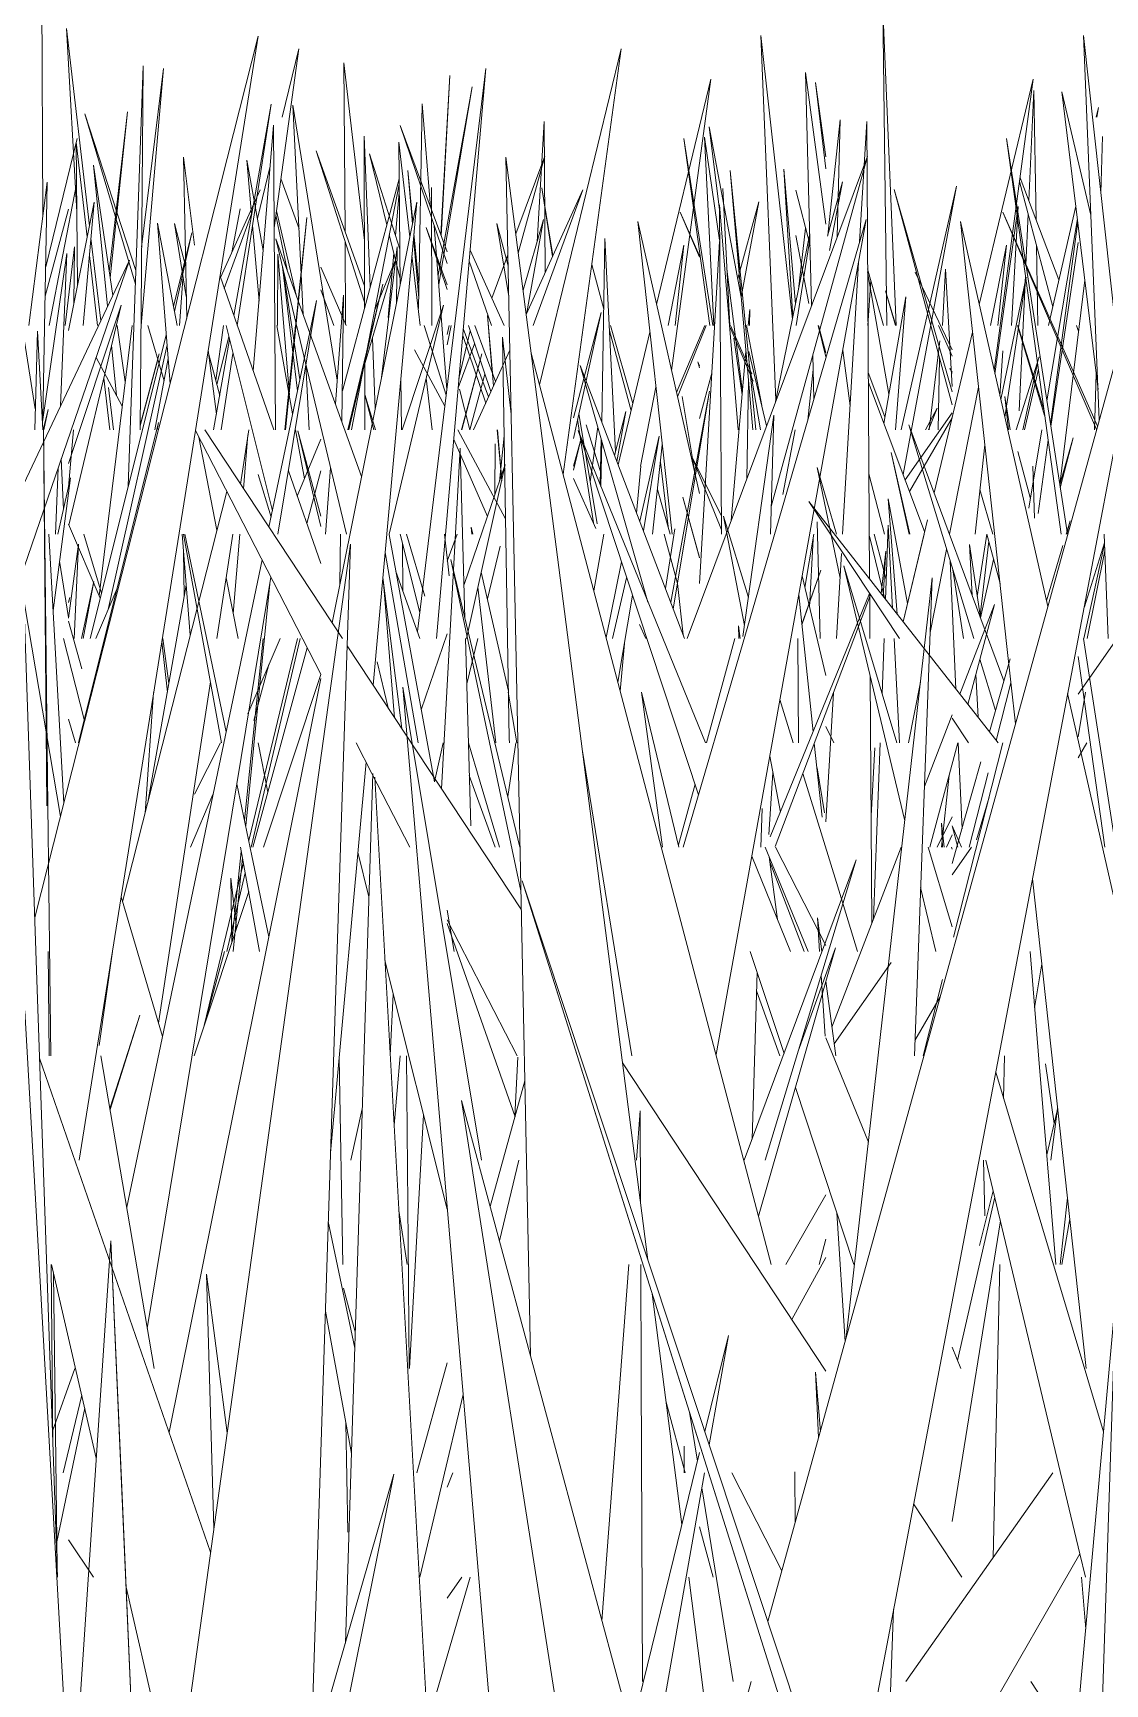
# Model space of a CAD drawing. Header units: millimetres. Extents: x -9575 to 27274, y -4387 to 11354.
# Drawn here: x -5613.67 to -5585.32, y 3072 to 3115.67 of the extents above; entities that cross this region are included whole.
import ezdxf

# ---------------------------------------------------------------- set-up
doc = ezdxf.new("R2010")
doc.units = ezdxf.units.MM
doc.layers.add('G-IMPT', color=8, linetype='Continuous', lineweight=9)

# ---------------------------------------------------------------- blocks, each defined once
blk = doc.blocks.new('Grass Array - 25_dwg-V15-North')
at = {"layer": 'G-IMPT'}
for p, q in [((-5611.147, 3103.684), (-5610.759, 3114.804)), ((-5610.831, 3105.172), (-5610.759, 3114.804)), ((-5593.079, 3108.465), (-5593.236, 3114.624)), ((-5592.701, 3110.617), (-5593.236, 3114.624)), ((-5603.375, 3113.802), (-5603.471, 3108.388)), ((-5603.375, 3113.802), (-5603.154, 3111.061)), ((-5603.154, 3111.061), (-5603.375, 3113.802)), ((-5586.456, 3114.119), (-5585.502, 3106.24)), ((-5586.456, 3114.119), (-5585.693, 3110.856)), ((-5585.693, 3110.856), (-5586.456, 3114.119)), ((-5606.519, 3108.214), (-5606.795, 3113.761)), ((-5605.623, 3106.488), (-5606.795, 3113.761)), ((-5607.844, 3106.734), (-5607.305, 3113.231)), ((-5607.258, 3105.172), (-5607.305, 3113.231)), ((-5604.899, 3108.405), (-5604.908, 3112.94)), ((-5604.748, 3108.97), (-5604.908, 3112.94)), ((-5602.715, 3109.574), (-5603.96, 3113.221)), ((-5602.715, 3109.886), (-5603.96, 3113.221)), ((-5585.425, 3111.433), (-5585.385, 3112.934)), ((-5603.969, 3109.956), (-5604.771, 3112.478)), ((-5604.311, 3110.6), (-5604.771, 3112.478)), ((-5607.579, 3109.922), (-5608.009, 3112.309)), ((-5607.887, 3110.872), (-5608.009, 3112.309)), ((-5613.781, 3107.931), (-5613.294, 3111.723)), ((-5613.404, 3105.475), (-5613.294, 3111.723)), ((-5603.12, 3107.931), (-5603.133, 3111.589)), ((-5590.706, 3105.172), (-5589.245, 3111.621)), ((-5590.656, 3103.993), (-5589.245, 3111.621)), ((-5599.931, 3109.757), (-5600.211, 3111.573)), ((-5599.918, 3109.787), (-5600.211, 3111.573)), ((-5595.427, 3111.557), (-5595.237, 3107.931)), ((-5593.119, 3110.049), (-5593.497, 3111.512)), ((-5607.691, 3108.574), (-5607.862, 3110.582)), ((-5603.962, 3109.176), (-5604.245, 3110.329)), ((-5603.273, 3110.531), (-5602.715, 3108.886)), ((-5603.273, 3110.531), (-5602.715, 3109.014)), ((-5602.724, 3106.239), (-5603.055, 3110.568)), ((-5594.029, 3105.922), (-5593.127, 3110.361)), ((-5601.206, 3107.931), (-5602.108, 3109.926)), ((-5598.621, 3105.372), (-5598.544, 3110.236)), ((-5598.261, 3104.599), (-5598.544, 3110.236)), ((-5595.509, 3110.154), (-5596.039, 3101.111)), ((-5593.486, 3107.931), (-5593.123, 3110.215)), ((-5606.674, 3106.205), (-5607.067, 3109.485)), ((-5606.612, 3106.502), (-5607.049, 3109.411)), ((-5601.544, 3107.931), (-5602.133, 3109.639)), ((-5588.073, 3105.976), (-5587.399, 3109.217)), ((-5587.968, 3105.51), (-5587.399, 3109.217)), ((-5586.515, 3103.731), (-5585.852, 3109.13)), ((-5590.588, 3108.696), (-5591.167, 3105.346)), ((-5591.167, 3105.346), (-5590.588, 3108.696)), ((-5590.588, 3108.696), (-5590.859, 3105.172)), ((-5601.488, 3106.34), (-5601.652, 3108.195)), ((-5601.491, 3106.335), (-5601.652, 3108.195)), ((-5599.377, 3104.947), (-5598.641, 3108.281)), ((-5599.377, 3105.489), (-5598.641, 3108.281)), ((-5606.801, 3105.6), (-5607.221, 3107.931)), ((-5602.741, 3106.094), (-5603.325, 3107.931)), ((-5602.303, 3107.673), (-5601.696, 3105.883)), ((-5602.288, 3107.853), (-5601.623, 3106.045)), ((-5601.559, 3106.185), (-5602.155, 3107.931)), ((-5601.435, 3106.457), (-5601.985, 3107.931)), ((-5592.701, 3107.102), (-5592.903, 3107.931)), ((-5592.701, 3107.209), (-5592.894, 3107.931)), ((-5604.617, 3105.739), (-5604.692, 3107.598)), ((-5594.734, 3107.246), (-5594.268, 3105.281)), ((-5592.059, 3105.808), (-5592.255, 3107.277)), ((-5606.368, 3105.172), (-5606.454, 3106.899)), ((-5604.893, 3105.172), (-5604.896, 3106.911)), ((-5596.039, 3106.817), (-5596.083, 3106.976)), ((-5596.039, 3106.865), (-5596.083, 3106.976)), ((-5594.725, 3106.93), (-5594.43, 3105.172)), ((-5593.015, 3105.996), (-5593.045, 3107.154)), ((-5589.363, 3106.672), (-5589.417, 3106.796)), ((-5589.363, 3106.701), (-5589.417, 3106.796)), ((-5590.087, 3102.486), (-5591.576, 3106.428)), ((-5585.593, 3105.172), (-5585.553, 3106.66)), ((-5602.114, 3105.172), (-5602.385, 3106.25)), ((-5602.117, 3105.172), (-5602.385, 3106.25)), ((-5596.804, 3100.615), (-5595.775, 3106.195)), ((-5596.736, 3100.437), (-5595.775, 3106.195)), ((-5598.751, 3102.684), (-5599.231, 3105.608)), ((-5608.102, 3103.617), (-5607.984, 3105.046)), ((-5606.491, 3103.88), (-5606.724, 3105.172)), ((-5601.272, 3103.823), (-5601.39, 3105.172)), ((-5601.268, 3103.842), (-5601.385, 3105.172)), ((-5598.846, 3102.712), (-5599.267, 3105.446)), ((-5601.449, 3104.805), (-5601.454, 3103.455)), ((-5601.334, 3103.805), (-5601.209, 3105.02)), ((-5598.648, 3103.669), (-5598.629, 3104.896)), ((-5612.862, 3103.076), (-5612.922, 3104.404)), ((-5597.704, 3102.97), (-5597.589, 3104.211)), ((-5595.464, 3102.534), (-5596.242, 3104.471)), ((-5595.466, 3102.905), (-5596.242, 3104.471)), ((-5590.5, 3102.413), (-5590.972, 3104.576)), ((-5590.479, 3102.413), (-5590.972, 3104.576)), ((-5587.225, 3104.21), (-5587.184, 3102.842)), ((-5598.781, 3102.568), (-5599.377, 3103.887)), ((-5591.148, 3102.413), (-5591.561, 3104.01)), ((-5596.039, 3101.802), (-5596.486, 3103.39)), ((-5596.039, 3101.793), (-5596.486, 3103.39)), ((-5611.891, 3100.725), (-5612.731, 3102.679)), ((-5596.69, 3102.553), (-5596.943, 3100.979)), ((-5592.932, 3102.739), (-5592.853, 3099.654)), ((-5608.375, 3100.319), (-5608.202, 3102.413)), ((-5593.255, 3101.008), (-5593.017, 3102.413)), ((-5593.13, 3100.48), (-5593.04, 3102.279)), ((-5591.152, 3100.729), (-5591.55, 3102.366)), ((-5591.102, 3101.217), (-5591.421, 3102.413)), ((-5588.696, 3100.768), (-5588.443, 3102.411)), ((-5585.857, 3100.49), (-5585.334, 3102.182)), ((-5598.513, 3099.681), (-5598.105, 3101.679)), ((-5593.328, 3101.314), (-5592.701, 3098.673)), ((-5597.631, 3100.024), (-5597.463, 3099.654)), ((-5610.073, 3098.467), (-5610.238, 3099.654)), ((-5598.138, 3098.261), (-5598.013, 3099.619)), ((-5592.487, 3096.895), (-5592.701, 3097.328)), ((-5592.931, 3096.232), (-5592.732, 3095.047)), ((-5589.212, 3094.136), (-5589.363, 3094.703))]:
    blk.add_line(p, q, dxfattribs=at)
blk = doc.blocks.new('Grass Array - 25_dwg-V17-North')
at = {"layer": 'G-IMPT'}
for p in [(-6769.918, 3106.679), (-6769.921, 3106.687)]:
    blk.add_line(p, (-6770.052, 3108.195), dxfattribs=at)
blk = doc.blocks.new('Grass Array - Grass Array-440235-North')
for name, p in [('Grass Array - 25_dwg-V15-North', (0, 0)), ('Grass Array - 25_dwg-V17-North', (1168.4, 0))]:
    blk.add_blockref(name, p)
blk = doc.blocks.new('Grass Array - 25_dwg-V20-North')
at = {"layer": 'G-IMPT'}
for p, q in [((-5613.432, 3116.683), (-5613.404, 3110.863)), ((-5591.091, 3107.931), (-5591.192, 3116.314)), ((-5590.844, 3107.931), (-5591.192, 3116.314)), ((-5612.174, 3110.575), (-5612.785, 3115.791)), ((-5612.508, 3110.941), (-5612.785, 3115.791)), ((-5605.416, 3110.426), (-5605.444, 3114.884)), ((-5604.903, 3110.187), (-5605.444, 3114.884)), ((-5602.955, 3109.262), (-5602.054, 3114.247)), ((-5602.937, 3109.025), (-5602.054, 3114.247)), ((-5602.884, 3110.338), (-5602.641, 3114.546)), ((-5602.871, 3110.303), (-5602.641, 3114.546)), ((-5592.976, 3114.365), (-5592.701, 3112.082)), ((-5592.976, 3114.365), (-5592.701, 3112.394)), ((-5587.334, 3111.238), (-5587.2, 3114.151)), ((-5587.142, 3110.734), (-5587.2, 3114.151)), ((-5610.948, 3109.392), (-5612.297, 3113.534)), ((-5610.961, 3109.031), (-5612.297, 3113.534)), ((-5611.653, 3109.357), (-5611.168, 3113.585)), ((-5611.629, 3109.196), (-5611.168, 3113.585)), ((-5595.66, 3107.931), (-5595.906, 3112.917)), ((-5595.509, 3110.196), (-5595.906, 3112.917)), ((-5594.938, 3108.688), (-5595.788, 3113.194)), ((-5595.476, 3110.709), (-5595.788, 3113.194)), ((-5613.333, 3109.483), (-5612.501, 3112.878)), ((-5604.9, 3108.984), (-5606.177, 3112.557)), ((-5604.899, 3108.549), (-5606.177, 3112.557)), ((-5611.694, 3108.443), (-5612.064, 3112.172)), ((-5611.561, 3108.726), (-5612.064, 3112.172)), ((-5607.11, 3111.823), (-5606.632, 3110.491)), ((-5586.701, 3108.426), (-5587.577, 3111.742)), ((-5586.537, 3109.145), (-5587.564, 3111.843)), ((-5604.084, 3110.318), (-5603.983, 3111.455)), ((-5595.03, 3109.178), (-5594.477, 3111.207)), ((-5594.936, 3108.68), (-5594.477, 3111.207)), ((-5608.413, 3109.864), (-5608.192, 3111.019)), ((-5606.948, 3109.405), (-5607.243, 3110.85)), ((-5606.707, 3108.735), (-5607.227, 3110.97)), ((-5587.411, 3109.541), (-5587.35, 3110.88)), ((-5594.997, 3109.299), (-5595.085, 3110.564)), ((-5593.426, 3108.891), (-5593.238, 3110.509)), ((-5611.878, 3108.054), (-5612.135, 3110.243)), ((-5605.4, 3107.96), (-5605.414, 3110.163)), ((-5604.278, 3108.143), (-5604.126, 3109.846)), ((-5587.094, 3107.931), (-5587.13, 3110.048)), ((-5607.202, 3107.931), (-5607.192, 3109.821)), ((-5606.889, 3106.091), (-5607.192, 3109.821)), ((-5606.055, 3109.474), (-5605.388, 3107.931)), ((-5594.907, 3106.171), (-5595.315, 3109.422)), ((-5591.18, 3107.931), (-5591.595, 3109.432)), ((-5589.613, 3107.931), (-5589.532, 3109.425)), ((-5589.363, 3106.324), (-5589.532, 3109.425)), ((-5591.034, 3106.115), (-5591.595, 3109.358)), ((-5589.363, 3107.289), (-5590.335, 3109.342)), ((-5587.588, 3105.676), (-5587.424, 3109.261)), ((-5606.055, 3108.882), (-5605.714, 3107.931)), ((-5590.846, 3107.931), (-5591.122, 3108.853)), ((-5590.856, 3107.931), (-5591.122, 3108.853)), ((-5611.228, 3106.446), (-5611.445, 3107.931)), ((-5610.202, 3106.474), (-5610.634, 3107.931)), ((-5608.836, 3106.487), (-5608.631, 3107.931)), ((-5602.715, 3107.695), (-5602.661, 3107.931)), ((-5602.715, 3107.421), (-5602.609, 3107.931)), ((-5602.403, 3106.53), (-5602.108, 3107.795)), ((-5596.646, 3106.165), (-5595.904, 3107.931)), ((-5596.62, 3106.05), (-5595.866, 3107.931)), ((-5594.396, 3105.819), (-5594.795, 3107.931)), ((-5589.363, 3107.12), (-5589.718, 3107.931)), ((-5586.025, 3107.802), (-5586.074, 3107.931)), ((-5611.461, 3106.092), (-5611.592, 3107.408)), ((-5594.913, 3106.105), (-5595.131, 3107.604)), ((-5589.682, 3107.529), (-5589.969, 3105.172)), ((-5589.692, 3107.058), (-5589.734, 3105.172)), ((-5596.039, 3105.476), (-5595.713, 3106.672)), ((-5611.54, 3105.172), (-5611.672, 3106.295)), ((-5590.062, 3105.172), (-5589.758, 3105.751)), ((-5589.986, 3105.172), (-5589.758, 3105.751)), ((-5598.731, 3105.251), (-5598.934, 3103.801)), ((-5598.934, 3103.801), (-5598.731, 3105.251)), ((-5599.377, 3104.211), (-5599.186, 3104.888)), ((-5599.377, 3104.106), (-5599.186, 3104.888)), ((-5598.642, 3104.94), (-5598.673, 3103.73)), ((-5597.075, 3104.324), (-5596.874, 3102.615))]:
    blk.add_line(p, q, dxfattribs=at)
blk = doc.blocks.new('Grass Array - 25_dwg-V22-North')
at = {"layer": 'G-IMPT'}
for p in [(-5602.884, 3110.338), (-5602.871, 3110.303)]:
    blk.add_line(p, (-5602.641, 3114.546), dxfattribs=at)
blk = doc.blocks.new('Grass Array - Grass Array-V24-North')
for name in ['Grass Array - 25_dwg-V20-North', 'Grass Array - 25_dwg-V22-North']:
    blk.add_blockref(name, (0, 0))
blk = doc.blocks.new('Grass Array - 25_dwg-V30-North')
at = {"layer": 'G-IMPT'}
for p, q in [((-5607.008, 3105.172), (-5606.797, 3107.226)), ((-5606.993, 3105.172), (-5606.791, 3107.18)), ((-5602.333, 3105.172), (-5601.844, 3107.02)), ((-5602.329, 3105.172), (-5601.844, 3107.019))]:
    blk.add_line(p, q, dxfattribs=at)
blk = doc.blocks.new('Grass Array - 25_dwg-V34-North')
at = {"layer": 'G-IMPT'}
for p, q in [((-5606.655, 3108.592), (-5606.429, 3110.79)), ((-5606.651, 3108.579), (-5606.429, 3110.79)), ((-5607.008, 3105.172), (-5606.724, 3107.931)), ((-5606.993, 3105.172), (-5606.716, 3107.931)), ((-5602.333, 3105.172), (-5601.799, 3107.189)), ((-5602.329, 3105.172), (-5601.799, 3107.189))]:
    blk.add_line(p, q, dxfattribs=at)
blk = doc.blocks.new('Grass Array - 25_dwg-V37-North')
at = {"layer": 'G-IMPT'}
for p, q in [((-5606.655, 3108.592), (-5606.429, 3110.79)), ((-5606.651, 3108.579), (-5606.429, 3110.79)), ((-5607.008, 3105.172), (-5606.724, 3107.931)), ((-5606.993, 3105.172), (-5606.716, 3107.931)), ((-5602.333, 3105.172), (-5601.799, 3107.189)), ((-5602.329, 3105.172), (-5601.799, 3107.189)), ((-5593.336, 3100.03), (-5592.836, 3101.467)), ((-5593.335, 3100.017), (-5592.836, 3101.467))]:
    blk.add_line(p, q, dxfattribs=at)
blk = doc.blocks.new('Grass Array - Grass Array-440908-North')
for name in ['Grass Array - 25_dwg-V34-North', 'Grass Array - 25_dwg-V37-North', 'Grass Array - 25_dwg-V37-North', 'Grass Array - 25_dwg-V30-North']:
    blk.add_blockref(name, (0, 0))
blk = doc.blocks.new('Grass Array - 25_dwg-V40-North')
at = {"layer": 'G-IMPT'}
for p in [(-5610.831, 3105.281), (-5610.83, 3105.295)]:
    blk.add_line(p, (-5610.369, 3107.037), dxfattribs=at)
blk = doc.blocks.new('Grass Array - 25_dwg-V44-North')
at = {"layer": 'G-IMPT'}
for p in [(-5610.831, 3105.281), (-5610.83, 3105.295)]:
    blk.add_line(p, (-5610.369, 3107.037), dxfattribs=at)
blk = doc.blocks.new('Grass Array - 25_dwg-V46-North')
at = {"layer": 'G-IMPT'}
for p, q in [((-5594.021, 3105.962), (-5594.42, 3115.61)), ((-5593.585, 3108.106), (-5594.42, 3115.61)), ((-5607.289, 3110.514), (-5606.641, 3115.249)), ((-5607.079, 3113.449), (-5606.641, 3115.249)), ((-5610.811, 3107.936), (-5610.221, 3114.73)), ((-5610.795, 3110.007), (-5610.221, 3114.73)), ((-5595.744, 3114.454), (-5597.175, 3108.493)), ((-5597.175, 3108.493), (-5595.744, 3114.454)), ((-5595.744, 3114.454), (-5596.778, 3106.743)), ((-5600.336, 3110.144), (-5600.15, 3113.334)), ((-5600.125, 3109.333), (-5600.15, 3113.334)), ((-5592.324, 3113.373), (-5592.652, 3110.328)), ((-5592.324, 3113.373), (-5592.398, 3110.284)), ((-5585.551, 3113.449), (-5585.492, 3113.705)), ((-5585.53, 3113.449), (-5585.492, 3113.705)), ((-5612.525, 3112.783), (-5612.491, 3109.001)), ((-5612.525, 3112.783), (-5612.233, 3110.279)), ((-5595.693, 3107.931), (-5596.457, 3112.884)), ((-5595.769, 3107.931), (-5596.457, 3112.884)), ((-5609.604, 3108.116), (-5609.692, 3112.385)), ((-5609.393, 3110.064), (-5609.692, 3112.385)), ((-5607.732, 3110.767), (-5607.395, 3112.153)), ((-5603.623, 3110.676), (-5603.757, 3112.037)), ((-5603.635, 3110.62), (-5603.757, 3112.037)), ((-5600.901, 3110.358), (-5600.132, 3112.416)), ((-5600.836, 3109.85), (-5600.132, 3112.416)), ((-5593.577, 3108.147), (-5593.809, 3112.067)), ((-5593.504, 3108.505), (-5593.809, 3112.067)), ((-5613.239, 3107.931), (-5612.515, 3111.67)), ((-5592.659, 3110.302), (-5592.264, 3111.737)), ((-5592.608, 3109.923), (-5592.264, 3111.737)), ((-5612.731, 3107.805), (-5612.048, 3111.199)), ((-5612.344, 3107.931), (-5612.048, 3111.199)), ((-5608.711, 3109.208), (-5607.658, 3111.519)), ((-5613.347, 3108.711), (-5612.731, 3111.01)), ((-5608.609, 3108.916), (-5607.888, 3110.889)), ((-5600.709, 3108.865), (-5600.163, 3110.738)), ((-5600.606, 3108.277), (-5600.163, 3110.738)), ((-5596.039, 3109.744), (-5596.553, 3110.934)), ((-5596.039, 3109.774), (-5596.553, 3110.934)), ((-5588.228, 3106.657), (-5587.612, 3111.083)), ((-5587.792, 3107.931), (-5587.612, 3111.083)), ((-5586.855, 3105.939), (-5586.049, 3110.753)), ((-5586.815, 3107.931), (-5586.09, 3111.094)), ((-5609.616, 3108.703), (-5609.929, 3110.634)), ((-5609.633, 3109.51), (-5609.929, 3110.634)), ((-5603.46, 3109.012), (-5603.593, 3110.369)), ((-5596.767, 3102.413), (-5597.674, 3110.688)), ((-5596.039, 3103.492), (-5597.674, 3110.688)), ((-5593.152, 3108.515), (-5593.495, 3110.314)), ((-5586.761, 3105.328), (-5586.039, 3110.673)), ((-5612.819, 3107.931), (-5612.57, 3110.02)), ((-5612.586, 3108.525), (-5612.57, 3110.02)), ((-5603.466, 3108.668), (-5603.603, 3110.258)), ((-5596.874, 3107.931), (-5596.455, 3110.061)), ((-5596.686, 3107.931), (-5596.455, 3110.061)), ((-5586.751, 3105.261), (-5586.025, 3110.129)), ((-5612.176, 3109.787), (-5611.96, 3107.931)), ((-5601.536, 3108.66), (-5601.109, 3109.801)), ((-5598.574, 3108.368), (-5598.891, 3109.549)), ((-5591.586, 3107.931), (-5591.512, 3109.137)), ((-5612.731, 3104.282), (-5611.339, 3108.473)), ((-5612.721, 3102.654), (-5611.339, 3108.473)), ((-5611.678, 3102.75), (-5611.048, 3107.931)), ((-5597.851, 3105.677), (-5598.422, 3107.802)), ((-5597.805, 3105.869), (-5598.394, 3107.931)), ((-5597.352, 3107.755), (-5598.193, 3104.251)), ((-5598.193, 3104.251), (-5597.352, 3107.755)), ((-5594.621, 3106.46), (-5595.234, 3107.88)), ((-5594.657, 3106.654), (-5595.223, 3107.931)), ((-5586.919, 3105.558), (-5587.629, 3107.931)), ((-5586.928, 3105.689), (-5587.621, 3107.931)), ((-5608.818, 3105.59), (-5609.035, 3107.279)), ((-5608.803, 3106.362), (-5608.491, 3107.646)), ((-5602.424, 3106.282), (-5601.989, 3107.446)), ((-5588.021, 3107.265), (-5588.096, 3106.077)), ((-5588.096, 3106.077), (-5588.021, 3107.265)), ((-5611.306, 3105.805), (-5612, 3107.092)), ((-5610.831, 3105.281), (-5610.329, 3107.189)), ((-5610.83, 3105.295), (-5610.329, 3107.189)), ((-5608.73, 3106.085), (-5609.025, 3107.204)), ((-5587.671, 3105.172), (-5587.059, 3107.11)), ((-5587.494, 3105.172), (-5587.1, 3106.926)), ((-5611.798, 3106.541), (-5611.638, 3105.172)), ((-5602.119, 3105.172), (-5601.715, 3106.643)), ((-5593.035, 3106.771), (-5593.18, 3105.433)), ((-5591.137, 3105.522), (-5591.578, 3106.692)), ((-5587.447, 3105.172), (-5587.079, 3106.778)), ((-5597.605, 3104.211), (-5597.193, 3106.307)), ((-5596.176, 3104.096), (-5596.5, 3106.06)), ((-5590.602, 3103.848), (-5589.363, 3105.623)), ((-5590.488, 3103.548), (-5589.363, 3105.496)), ((-5612.731, 3103.662), (-5612.594, 3105.172)), ((-5598.643, 3104.009), (-5599.037, 3105.308)), ((-5593.837, 3103.46), (-5593.511, 3105.172)), ((-5587.331, 3103.102), (-5586.984, 3105.172)), ((-5597.282, 3102.413), (-5597.026, 3104.78)), ((-5587.289, 3103.352), (-5587.621, 3104.606)), ((-5587.081, 3102.959), (-5586.819, 3104.902)), ((-5596.816, 3102.413), (-5597.154, 3103.595)), ((-5611.678, 3102.75), (-5611.917, 3100.786)), ((-5612.322, 3102.413), (-5611.859, 3100.854)), ((-5596.624, 3101.108), (-5596.974, 3102.413)), ((-5588.622, 3100.261), (-5588.394, 3102.226)), ((-5609.666, 3100.776), (-5609.687, 3101.967)), ((-5588.611, 3100.201), (-5588.264, 3101.745)), ((-5596.475, 3099.754), (-5596.624, 3101.11)), ((-5610.265, 3099.563), (-5610.114, 3098.237)), ((-5589.363, 3094.703), (-5589.112, 3094.136))]:
    blk.add_line(p, q, dxfattribs=at)
blk = doc.blocks.new('Grass Array - Grass Array-V47-North')
for name in ['Grass Array - 25_dwg-V46-North', 'Grass Array - 25_dwg-V40-North', 'Grass Array - 25_dwg-V40-North', 'Grass Array - 25_dwg-V44-North']:
    blk.add_blockref(name, (0, 0))
blk = doc.blocks.new('Grass Array - 25_dwg-V51-North')
at = {"layer": 'G-IMPT'}
for p, q in [((-5613.62, 3092.277), (-5607.711, 3115.587)), ((-5609.646, 3103.442), (-5607.711, 3115.587)), ((-5585.469, 3105.442), (-5585.89, 3115.61)), ((-5585.036, 3107.931), (-5585.89, 3115.61)), ((-5600.273, 3106.362), (-5598.111, 3115.249)), ((-5599.651, 3103.999), (-5598.111, 3115.249)), ((-5603.148, 3102.75), (-5601.69, 3114.73)), ((-5603, 3099.654), (-5601.69, 3114.73)), ((-5614.996, 3114.471), (-5613.608, 3105.73)), ((-5587.214, 3114.454), (-5588.645, 3108.493)), ((-5588.645, 3108.493), (-5587.214, 3114.454)), ((-5587.214, 3114.454), (-5588.248, 3106.743)), ((-5608.358, 3108.2), (-5607.373, 3113.79)), ((-5608.266, 3107.937), (-5607.373, 3113.79)), ((-5591.806, 3110.144), (-5591.62, 3113.334)), ((-5591.543, 3101.227), (-5591.62, 3113.334)), ((-5603.995, 3112.783), (-5603.961, 3109.001)), ((-5603.995, 3112.783), (-5603.703, 3110.279)), ((-5586.312, 3102.413), (-5587.927, 3112.884)), ((-5586.473, 3102.413), (-5587.927, 3112.884)), ((-5600.51, 3080.677), (-5601.162, 3112.385)), ((-5599.695, 3100.985), (-5601.162, 3112.385)), ((-5596.372, 3099.654), (-5591.602, 3112.416)), ((-5594.552, 3105.172), (-5595.227, 3112.037)), ((-5594.634, 3105.172), (-5595.227, 3112.037)), ((-5594.145, 3103.144), (-5591.602, 3112.416)), ((-5605.487, 3106.208), (-5603.986, 3111.813)), ((-5605.244, 3105.172), (-5603.985, 3111.67)), ((-5594.233, 3073.653), (-5583.734, 3111.737)), ((-5585.908, 3100.295), (-5583.734, 3111.737)), ((-5605.76, 3100.067), (-5603.518, 3111.199)), ((-5604.676, 3098.425), (-5603.518, 3111.199)), ((-5600.627, 3108.229), (-5599.128, 3111.519)), ((-5600.439, 3107.931), (-5599.128, 3111.519)), ((-5589.363, 3106.179), (-5590.893, 3111.529)), ((-5589.363, 3105.834), (-5590.893, 3111.529)), ((-5607.008, 3105.172), (-5606.429, 3110.79)), ((-5606.993, 3105.172), (-5606.429, 3110.79)), ((-5595.605, 3088.649), (-5591.633, 3110.738)), ((-5595.022, 3105.172), (-5595.515, 3111.124)), ((-5595.463, 3102.413), (-5595.515, 3111.124)), ((-5594.847, 3099.712), (-5591.633, 3110.738)), ((-5585.54, 3105.184), (-5588.023, 3110.934)), ((-5585.515, 3105.274), (-5588.023, 3110.934)), ((-5610.041, 3106.395), (-5610.38, 3110.645)), ((-5609.853, 3107.931), (-5610.38, 3110.645)), ((-5609.952, 3108.44), (-5609.464, 3110.382)), ((-5609.926, 3108.304), (-5609.464, 3110.382)), ((-5601.086, 3108.703), (-5601.399, 3110.634)), ((-5601.103, 3109.51), (-5601.399, 3110.634)), ((-5587.911, 3099.446), (-5589.143, 3110.688)), ((-5586.83, 3100.504), (-5589.143, 3110.688)), ((-5605.376, 3102.413), (-5607.243, 3110.224)), ((-5604.98, 3103.941), (-5607.243, 3110.224)), ((-5604.452, 3106.563), (-5604.04, 3110.02)), ((-5604.056, 3108.525), (-5604.04, 3110.02)), ((-5588.344, 3107.931), (-5587.925, 3110.061)), ((-5588.155, 3107.931), (-5587.925, 3110.061)), ((-5614.371, 3102.777), (-5611.119, 3109.662)), ((-5614.01, 3101.23), (-5611.119, 3109.662)), ((-5613.417, 3105.39), (-5612.777, 3109.839)), ((-5612.94, 3105.807), (-5612.777, 3109.839)), ((-5604.927, 3106.807), (-5604.086, 3109.648)), ((-5604.629, 3108.345), (-5604.086, 3109.648)), ((-5603.646, 3109.787), (-5603.43, 3107.931)), ((-5592.257, 3102.413), (-5591.838, 3109.598)), ((-5609.792, 3107.931), (-5609.705, 3109.163)), ((-5607.296, 3105.172), (-5608.722, 3109.239)), ((-5605.343, 3105.172), (-5604.412, 3109.031)), ((-5605.315, 3105.172), (-5604.412, 3109.031)), ((-5607.429, 3102.597), (-5606.175, 3108.593)), ((-5607.191, 3102.413), (-5606.175, 3108.593)), ((-5605.671, 3105.859), (-5605.454, 3108.739)), ((-5605.498, 3105.381), (-5605.454, 3108.739)), ((-5604.248, 3102.413), (-5602.809, 3108.473)), ((-5603.906, 3105.172), (-5602.809, 3108.473)), ((-5594.753, 3107.931), (-5594.715, 3108.357)), ((-5594.723, 3107.931), (-5594.715, 3108.357)), ((-5613.55, 3107.781), (-5613.624, 3105.172)), ((-5613.55, 3107.781), (-5613.404, 3105.172)), ((-5612.16, 3099.654), (-5610.143, 3107.679)), ((-5607.337, 3103.035), (-5608.562, 3107.931)), ((-5588.822, 3107.755), (-5589.84, 3103.512)), ((-5589.84, 3103.512), (-5588.822, 3107.755)), ((-5611.678, 3100.422), (-5610.123, 3107.42)), ((-5608.891, 3105.172), (-5608.47, 3107.563)), ((-5602.776, 3105.805), (-5603.576, 3107.29)), ((-5602.02, 3105.172), (-5601.057, 3107.286)), ((-5601.071, 3097.012), (-5601.254, 3107.623)), ((-5601.022, 3105.589), (-5601.254, 3107.623)), ((-5595.205, 3102.775), (-5594.813, 3107.246)), ((-5610.443, 3105.172), (-5610.094, 3107.06)), ((-5608.688, 3105.172), (-5608.379, 3107.197)), ((-5602.333, 3105.172), (-5601.799, 3107.189)), ((-5602.329, 3105.172), (-5601.799, 3107.189)), ((-5594.143, 3083.1), (-5600.495, 3107.204)), ((-5597.404, 3100.62), (-5599.196, 3106.877)), ((-5596.437, 3099.654), (-5599.196, 3106.877)), ((-5603.938, 3106.563), (-5603.926, 3105.172)), ((-5603.268, 3106.541), (-5603.108, 3105.172)), ((-5594.792, 3103.88), (-5594.747, 3106.487)), ((-5604.889, 3106.106), (-5604.654, 3105.172)), ((-5604.889, 3106.106), (-5604.611, 3105.172)), ((-5589.429, 3102.413), (-5588.663, 3106.307)), ((-5587.823, 3105.172), (-5587.97, 3106.06)), ((-5587.872, 3105.172), (-5587.97, 3106.06)), ((-5613.399, 3105.172), (-5613.264, 3105.712)), ((-5613.386, 3105.172), (-5613.264, 3105.712)), ((-5598.287, 3104.497), (-5597.989, 3105.664)), ((-5598.226, 3104.338), (-5597.989, 3105.664)), ((-5594.892, 3099.712), (-5594.072, 3105.56)), ((-5594.167, 3102.413), (-5594.072, 3105.56)), ((-5613.299, 3095.231), (-5613.391, 3105.256)), ((-5613.272, 3095.231), (-5613.391, 3105.256)), ((-5612.467, 3096.895), (-5610.348, 3105.365)), ((-5610.388, 3105.172), (-5610.348, 3105.365)), ((-5606.055, 3098.71), (-5609.372, 3105.161)), ((-5605.487, 3099.654), (-5609.128, 3105.172)), ((-5608.182, 3103.738), (-5607.964, 3105.172)), ((-5606.055, 3102.614), (-5606.665, 3105.148)), ((-5606.055, 3102.891), (-5606.665, 3105.148)), ((-5601.171, 3102.824), (-5602.436, 3105.172)), ((-5599.254, 3105.155), (-5596.069, 3095.521)), ((-5599.254, 3105.155), (-5595.885, 3096.895)), ((-5595.885, 3096.895), (-5599.254, 3105.155)), ((-5587.992, 3098.532), (-5590.507, 3105.308)), ((-5588.791, 3099.654), (-5590.507, 3105.308)), ((-5608.803, 3102.524), (-5609.281, 3104.983)), ((-5606.682, 3103.423), (-5606.055, 3104.925)), ((-5602.369, 3104.691), (-5602.866, 3095.682)), ((-5601.651, 3102.882), (-5602.542, 3104.923)), ((-5602.369, 3104.691), (-5602.244, 3100.187)), ((-5597.623, 3102.759), (-5597.105, 3105.004)), ((-5597.526, 3102.506), (-5597.105, 3105.004)), ((-5588.752, 3102.413), (-5588.496, 3104.78)), ((-5586.515, 3103.73), (-5586.164, 3104.963)), ((-5586.5, 3103.637), (-5586.164, 3104.963)), ((-5614.562, 3104.478), (-5612.943, 3094.944)), ((-5605.93, 3102.413), (-5605.797, 3104.174)), ((-5602.269, 3101.08), (-5601.179, 3104.256)), ((-5602.203, 3099.654), (-5601.179, 3104.256)), ((-5592.325, 3101.248), (-5592.926, 3104.176)), ((-5592.419, 3102.413), (-5592.926, 3104.176)), ((-5613.139, 3100.398), (-5612.68, 3103.904)), ((-5613.077, 3102.413), (-5613.006, 3104.158)), ((-5613.008, 3102.413), (-5612.68, 3103.904)), ((-5607.373, 3102.862), (-5607.709, 3103.992)), ((-5606.055, 3101.637), (-5606.915, 3104.089)), ((-5606.428, 3102.698), (-5606.055, 3104.088)), ((-5609.646, 3103.442), (-5612.449, 3085.859)), ((-5611.299, 3092.686), (-5608.543, 3103.548)), ((-5590.813, 3100.297), (-5591.049, 3103.348)), ((-5590.545, 3100.577), (-5591.049, 3103.348)), ((-5588.286, 3102.413), (-5588.624, 3103.595)), ((-5594.852, 3099.995), (-5595.41, 3102.89)), ((-5594.747, 3100.742), (-5595.41, 3102.89)), ((-5590.755, 3099.654), (-5593.151, 3103.276)), ((-5588.145, 3096.895), (-5593.151, 3103.276)), ((-5603.148, 3102.75), (-5603.502, 3099.839)), ((-5602.081, 3102.597), (-5602.06, 3102.413)), ((-5602.081, 3102.597), (-5602.039, 3102.413)), ((-5602.039, 3102.413), (-5602.081, 3102.597)), ((-5591.121, 3100.689), (-5591.048, 3102.655)), ((-5590.934, 3100.451), (-5591.048, 3102.655)), ((-5590.659, 3100.1), (-5590.012, 3102.798)), ((-5586.346, 3102.413), (-5586.241, 3102.771)), ((-5586.331, 3102.413), (-5586.241, 3102.771)), ((-5613.251, 3102.413), (-5612.854, 3095.296)), ((-5612.729, 3100.197), (-5612.465, 3102.149)), ((-5612.579, 3099.654), (-5612.465, 3102.149)), ((-5611.546, 3056.935), (-5605.272, 3102.153)), ((-5609.509, 3099.743), (-5609.722, 3102.413)), ((-5609.692, 3102.413), (-5608.683, 3096.895)), ((-5609.653, 3102.413), (-5608.561, 3097.182)), ((-5608.803, 3099.654), (-5608.384, 3102.413)), ((-5605.587, 3092.52), (-5605.272, 3102.153)), ((-5605.555, 3101.082), (-5605.538, 3102.413)), ((-5603.046, 3095.865), (-5604.25, 3102.402)), ((-5603.962, 3102.413), (-5603.441, 3100.34)), ((-5603.898, 3102.16), (-5603.887, 3100.907)), ((-5603.792, 3102.413), (-5603.305, 3100.773)), ((-5602.787, 3102.413), (-5602.659, 3101.317)), ((-5602.715, 3101.697), (-5602.454, 3102.413)), ((-5601.65, 3100.705), (-5601.31, 3102.102)), ((-5598.838, 3100.917), (-5598.571, 3102.413)), ((-5590.659, 3100.1), (-5590.104, 3102.413)), ((-5589.939, 3099.816), (-5589.507, 3102.013)), ((-5588.831, 3100.793), (-5588.897, 3102.143)), ((-5588.614, 3100.208), (-5588.897, 3102.143)), ((-5588.094, 3101.108), (-5588.444, 3102.413)), ((-5586.863, 3100.648), (-5586.432, 3102.118)), ((-5585.874, 3099.654), (-5585.333, 3102.15)), ((-5585.344, 3102.413), (-5585.23, 3099.654)), ((-5612.731, 3100.21), (-5612.968, 3101.7)), ((-5611.19, 3084.612), (-5607.61, 3101.733)), ((-5603.484, 3096.895), (-5604.358, 3101.931)), ((-5600.792, 3094.136), (-5602.617, 3101.741)), ((-5600.763, 3092.977), (-5602.617, 3101.741)), ((-5592.287, 3101.903), (-5592.418, 3099.654)), ((-5590.613, 3094.83), (-5592.225, 3101.575)), ((-5590.822, 3096.895), (-5592.225, 3101.575)), ((-5591.241, 3100.842), (-5591.116, 3101.964)), ((-5591.182, 3100.767), (-5591.116, 3101.964)), ((-5589.262, 3098.319), (-5589.414, 3101.707)), ((-5585.793, 3099.654), (-5585.326, 3101.977)), ((-5612.387, 3099.654), (-5612.062, 3101.164)), ((-5612.345, 3099.654), (-5612.062, 3101.164)), ((-5608.246, 3099.654), (-5608.558, 3101.262)), ((-5608.043, 3094.701), (-5607.392, 3101.188)), ((-5607.924, 3097.956), (-5607.377, 3101.28)), ((-5603.917, 3097.276), (-5604.418, 3101.27)), ((-5604.104, 3097.558), (-5604.4, 3101.128)), ((-5603.435, 3099.654), (-5604.075, 3101.43)), ((-5601.812, 3101.414), (-5601.093, 3098.259)), ((-5601.093, 3098.259), (-5601.812, 3101.414)), ((-5598.339, 3099.654), (-5597.968, 3101.264)), ((-5593.336, 3100.03), (-5592.836, 3101.467)), ((-5593.335, 3100.017), (-5592.836, 3101.467)), ((-5590.963, 3091.742), (-5589.885, 3101.259)), ((-5590.36, 3088.618), (-5589.885, 3101.259)), ((-5589.06, 3099.654), (-5589.342, 3101.468)), ((-5612.731, 3100.605), (-5612.696, 3100.744)), ((-5612.731, 3100.619), (-5612.696, 3100.744)), ((-5611.45, 3100.961), (-5612.004, 3099.654)), ((-5612.004, 3099.654), (-5611.45, 3100.961)), ((-5609.615, 3101.067), (-5610.619, 3095.366)), ((-5601.9, 3101.015), (-5601.43, 3096.895)), ((-5599.695, 3100.985), (-5597.408, 3083.22)), ((-5598.202, 3098.501), (-5597.814, 3100.799)), ((-5594.172, 3094.405), (-5591.542, 3100.844)), ((-5594.041, 3094.151), (-5591.521, 3100.812)), ((-5593.418, 3100.811), (-5593.037, 3097.184)), ((-5593.037, 3097.184), (-5593.418, 3100.811)), ((-5591.533, 3099.654), (-5591.541, 3100.842)), ((-5585.908, 3100.295), (-5592.158, 3067.404)), ((-5589.154, 3098.181), (-5588.242, 3100.555)), ((-5588.944, 3097.913), (-5588.242, 3100.555)), ((-5613.572, 3090.879), (-5613.889, 3100.17)), ((-5612.731, 3100.113), (-5612.373, 3098.849)), ((-5595.002, 3099.654), (-5595.01, 3099.986)), ((-5594.966, 3099.654), (-5595.01, 3099.986)), ((-5612.864, 3099.654), (-5612.312, 3097.514)), ((-5607.578, 3099.654), (-5608.074, 3094.847)), ((-5607.987, 3097.665), (-5607.131, 3099.654)), ((-5607.961, 3094.308), (-5606.673, 3099.654)), ((-5607.854, 3094.136), (-5606.416, 3099.411)), ((-5606.904, 3098.377), (-5606.606, 3099.654)), ((-5600.753, 3092.48), (-5605.36, 3099.462)), ((-5603.405, 3097.771), (-5602.715, 3099.781)), ((-5602.23, 3099.654), (-5602.092, 3094.704)), ((-5602.196, 3098.458), (-5601.905, 3099.654)), ((-5594.847, 3099.712), (-5596.473, 3094.136)), ((-5595.103, 3099.654), (-5595.859, 3096.895)), ((-5593.42, 3096.895), (-5593.439, 3099.654)), ((-5591.214, 3098.204), (-5591.16, 3099.654)), ((-5590.751, 3096.895), (-5590.893, 3099.654)), ((-5587.911, 3099.446), (-5587.687, 3097.397)), ((-5586.025, 3098.183), (-5584.999, 3099.654)), ((-5584.803, 3092.635), (-5585.886, 3099.654)), ((-5607.427, 3098.967), (-5607.825, 3097.483)), ((-5604.569, 3099.036), (-5604.279, 3097.824)), ((-5588.214, 3097.751), (-5588.626, 3099.109)), ((-5588.374, 3097.187), (-5587.827, 3099.113)), ((-5586.025, 3099.183), (-5585.324, 3094.136)), ((-5606.055, 3098.599), (-5610.071, 3078.662)), ((-5609.315, 3096.282), (-5608.977, 3098.505)), ((-5607.573, 3094.136), (-5606.055, 3098.703)), ((-5591.485, 3092.114), (-5591.527, 3098.652)), ((-5590.197, 3098.504), (-5590.514, 3096.895)), ((-5588.676, 3097.572), (-5588.731, 3098.713)), ((-5610.703, 3095.038), (-5610.477, 3098.23)), ((-5606.904, 3098.377), (-5607.896, 3094.136)), ((-5603.123, 3089.394), (-5603.889, 3098.368)), ((-5601.808, 3085.859), (-5603.889, 3098.368)), ((-5600.875, 3096.895), (-5601.106, 3098.236)), ((-5597.016, 3094.136), (-5597.578, 3098.232)), ((-5596.585, 3094.136), (-5597.578, 3098.232)), ((-5592.502, 3098.218), (-5592.701, 3094.809)), ((-5588.193, 3096.956), (-5587.806, 3098.483)), ((-5584.758, 3091.377), (-5586.307, 3098.197)), ((-5586.025, 3097.054), (-5585.834, 3098.24)), ((-5607.924, 3097.956), (-5610.645, 3081.401)), ((-5593.561, 3096.895), (-5593.916, 3098.044)), ((-5590.092, 3095.738), (-5589.363, 3097.637)), ((-5612.547, 3096.895), (-5612.731, 3097.518)), ((-5588.93, 3096.895), (-5589.363, 3097.55)), ((-5609.393, 3095.54), (-5608.706, 3096.895)), ((-5607.457, 3095.591), (-5607.71, 3096.895)), ((-5604.707, 3096.087), (-5605.122, 3096.895)), ((-5603.046, 3095.865), (-5602.817, 3096.895)), ((-5602.153, 3096.895), (-5601.845, 3095.858)), ((-5600.897, 3096.895), (-5601.114, 3095.476)), ((-5601.071, 3097.012), (-5601.069, 3096.895)), ((-5593.006, 3096.887), (-5592.8, 3094.927)), ((-5592.8, 3094.927), (-5593.006, 3096.887)), ((-5591.503, 3094.963), (-5591.404, 3096.759)), ((-5591.437, 3092.239), (-5591.263, 3096.895)), ((-5589.947, 3094.136), (-5589.214, 3096.895)), ((-5589.326, 3091.755), (-5588.018, 3096.895)), ((-5589.096, 3094.619), (-5589.198, 3096.895)), ((-5586.025, 3096.502), (-5585.798, 3096.895)), ((-5605.799, 3086.047), (-5604.861, 3096.387)), ((-5599.146, 3096.726), (-5597.833, 3088.618)), ((-5593.902, 3095.065), (-5594.186, 3096.539)), ((-5589.042, 3094.837), (-5588.599, 3096.395)), ((-5610.349, 3089.479), (-5609.315, 3096.282)), ((-5604.68, 3096.087), (-5604.937, 3087.942)), ((-5604.707, 3096.087), (-5603.704, 3094.136)), ((-5604.631, 3095.983), (-5603.235, 3070.938)), ((-5601.448, 3094.136), (-5602.129, 3096.028)), ((-5594.103, 3096.105), (-5594.205, 3094.471)), ((-5594.205, 3094.471), (-5594.103, 3096.105)), ((-5592.422, 3093.198), (-5593.311, 3096.081)), ((-5589.646, 3094.136), (-5589.44, 3096.042)), ((-5588.907, 3094.136), (-5588.408, 3096.106)), ((-5609.505, 3094.136), (-5608.908, 3095.525)), ((-5608.276, 3095.814), (-5607.878, 3093.907)), ((-5601.333, 3094.136), (-5601.845, 3095.858)), ((-5596.16, 3095.798), (-5596.599, 3094.197)), ((-5588.714, 3094.329), (-5588.384, 3095.456)), ((-5613.272, 3095.231), (-5613.194, 3088.618)), ((-5594.387, 3095.154), (-5594.417, 3094.136)), ((-5589.752, 3094.136), (-5589.363, 3094.939)), ((-5589.572, 3094.136), (-5589.643, 3094.771)), ((-5589.615, 3094.136), (-5589.643, 3094.771)), ((-5589.042, 3094.837), (-5589.363, 3093.707)), ((-5608.179, 3094.136), (-5607.675, 3091.377)), ((-5593.165, 3091.377), (-5594.305, 3094.136)), ((-5592.701, 3091.535), (-5594.034, 3094.136)), ((-5592.539, 3089.371), (-5590.708, 3094.136)), ((-5589.424, 3092.235), (-5589.994, 3094.136)), ((-5589.51, 3094.136), (-5589.363, 3094.46)), ((-5589.363, 3094.079), (-5589.373, 3094.136)), ((-5588.849, 3094.136), (-5589.363, 3093.4)), ((-5609.14, 3089.421), (-5608.103, 3093.721)), ((-5608.159, 3094.025), (-5608.406, 3091.63)), ((-5608.377, 3091.377), (-5608.128, 3093.857)), ((-5607.431, 3091.768), (-5607.878, 3093.907)), ((-5605.078, 3094), (-5604.783, 3092.824)), ((-5594.857, 3085.859), (-5591.897, 3093.803)), ((-5593.633, 3091.377), (-5594.661, 3093.897)), ((-5593.633, 3091.377), (-5594.661, 3093.897)), ((-5594.301, 3085.859), (-5591.897, 3093.803)), ((-5593.978, 3092.222), (-5594.198, 3093.876)), ((-5593.275, 3091.377), (-5594.181, 3093.749)), ((-5608.055, 3093.457), (-5608.541, 3091.377)), ((-5608.44, 3093.316), (-5608.285, 3091.994)), ((-5608.44, 3093.316), (-5608.411, 3091.615)), ((-5608.411, 3091.615), (-5608.44, 3093.316)), ((-5587.238, 3093.299), (-5585.817, 3080.341)), ((-5611.339, 3092.821), (-5610.245, 3089.13)), ((-5609.406, 3088.618), (-5607.964, 3092.96)), ((-5600.735, 3093.244), (-5586.054, 3049.012)), ((-5600.735, 3093.244), (-5598.117, 3084.934)), ((-5586.478, 3048), (-5600.735, 3093.244)), ((-5592.422, 3093.198), (-5591.86, 3091.377)), ((-5589.788, 3091.377), (-5590.193, 3093.069)), ((-5605.587, 3092.52), (-5606.707, 3058.27)), ((-5602.526, 3091.377), (-5602.715, 3092.466)), ((-5602.715, 3092.214), (-5600.866, 3088.618)), ((-5600.921, 3087.003), (-5602.715, 3092.116)), ((-5592.923, 3092.269), (-5592.865, 3091.377)), ((-5592.923, 3092.269), (-5592.805, 3091.377)), ((-5592.805, 3091.377), (-5592.923, 3092.269)), ((-5589.424, 3092.235), (-5589.363, 3092.032)), ((-5590.963, 3091.742), (-5592.162, 3081.166)), ((-5613.238, 3088.618), (-5613.263, 3091.377)), ((-5611.562, 3091.377), (-5611.915, 3088.887)), ((-5608.605, 3091.377), (-5609.133, 3089.441)), ((-5604.361, 3091.135), (-5602.715, 3084.557)), ((-5594.699, 3091.377), (-5593.806, 3088.679)), ((-5594.48, 3084.377), (-5592.449, 3091.474)), ((-5593.431, 3088.735), (-5592.449, 3091.474)), ((-5590.977, 3091.087), (-5592.481, 3088.932)), ((-5587.066, 3088.525), (-5587.301, 3091.377)), ((-5613.572, 3090.879), (-5613.024, 3074.823)), ((-5594.517, 3090.829), (-5594.651, 3086.411)), ((-5592.823, 3090.743), (-5592.718, 3089.134)), ((-5589.611, 3090.634), (-5590.124, 3088.618)), ((-5587.178, 3089.885), (-5586.991, 3091.049)), ((-5604.139, 3090.247), (-5604.221, 3088.624)), ((-5594.532, 3090.334), (-5593.914, 3088.618)), ((-5592.701, 3090.594), (-5592.439, 3088.618)), ((-5592.439, 3088.618), (-5592.701, 3090.594)), ((-5613.464, 3082.336), (-5613.885, 3089.802)), ((-5590.345, 3089.019), (-5589.678, 3090.173)), ((-5611.633, 3087.223), (-5610.844, 3089.692)), ((-5611.628, 3087.194), (-5610.844, 3089.692)), ((-5603.123, 3089.394), (-5599.994, 3052.752)), ((-5591.576, 3086.335), (-5592.701, 3089.092)), ((-5591.576, 3086.335), (-5592.701, 3089.092)), ((-5608.972, 3075.486), (-5613.493, 3088.553)), ((-5611.87, 3088.618), (-5610.465, 3080.341)), ((-5605.57, 3088.566), (-5605.472, 3083.1)), ((-5604.118, 3086.781), (-5603.959, 3088.618)), ((-5603.745, 3083.682), (-5603.787, 3088.618)), ((-5600.926, 3087.016), (-5600.845, 3088.577)), ((-5600.926, 3087.016), (-5600.845, 3088.577)), ((-5588, 3087.488), (-5587.975, 3088.618)), ((-5586.621, 3083.1), (-5587.066, 3088.525)), ((-5592.701, 3080.278), (-5598.078, 3088.427)), ((-5588.209, 3088.185), (-5585.356, 3078.671)), ((-5586.66, 3086.825), (-5586.891, 3088.402)), ((-5605.407, 3073.084), (-5604.937, 3087.942)), ((-5601.576, 3084.63), (-5600.66, 3087.952)), ((-5593.507, 3087.775), (-5591.962, 3083.1)), ((-5604.96, 3087.212), (-5605.26, 3085.859)), ((-5596.163, 3048), (-5602.332, 3087.437)), ((-5600.45, 3080.453), (-5602.332, 3087.437)), ((-5597.706, 3085.859), (-5597.608, 3087.165)), ((-5597.598, 3084.698), (-5597.608, 3087.165)), ((-5586.858, 3085.993), (-5586.58, 3087.165)), ((-5586.572, 3087.225), (-5586.75, 3085.859)), ((-5603.341, 3087.058), (-5603.711, 3080.341)), ((-5601.33, 3083.72), (-5600.824, 3085.859)), ((-5588.531, 3085.859), (-5588.498, 3084.381)), ((-5585.981, 3075.441), (-5588.47, 3085.859)), ((-5588.636, 3083.601), (-5588.276, 3085.048)), ((-5603.773, 3083.1), (-5603.992, 3084.521)), ((-5586.478, 3048), (-5598.117, 3084.934)), ((-5593.761, 3083.1), (-5592.701, 3084.937)), ((-5588.234, 3084.873), (-5589.217, 3080.553)), ((-5586.501, 3083.1), (-5586.313, 3084.86)), ((-5605.16, 3080.886), (-5605.858, 3084.23)), ((-5592.413, 3084.464), (-5592.19, 3081.063)), ((-5588.085, 3084.247), (-5589.363, 3076.299)), ((-5586.252, 3084.303), (-5586.458, 3083.1)), ((-5611.611, 3083.72), (-5612.571, 3069.306)), ((-5611.611, 3083.72), (-5611.331, 3077.389)), ((-5610.73, 3063.788), (-5611.611, 3083.72)), ((-5603.745, 3083.682), (-5603.717, 3080.341)), ((-5592.701, 3083.766), (-5592.878, 3083.1)), ((-5593.599, 3081.64), (-5592.701, 3083.279)), ((-5613.143, 3078.308), (-5613.187, 3083.1)), ((-5613.182, 3083.1), (-5611.994, 3077.969)), ((-5613.125, 3082.856), (-5613.033, 3075.093)), ((-5608.885, 3076.114), (-5609.079, 3082.844)), ((-5609.079, 3082.844), (-5608.534, 3078.64)), ((-5598.621, 3073.668), (-5597.913, 3083.1)), ((-5597.581, 3080.102), (-5597.592, 3083.1)), ((-5588.275, 3075.343), (-5588.1, 3083.1)), ((-5613.464, 3082.336), (-5611.527, 3048)), ((-5605.147, 3081.316), (-5605.46, 3082.468)), ((-5597.292, 3082.317), (-5596.507, 3076.219)), ((-5585.03, 3082.278), (-5587.203, 3058.27)), ((-5586.088, 3049.993), (-5585.03, 3082.278)), ((-5605.936, 3081.861), (-5605.248, 3078.1)), ((-5595.901, 3078.68), (-5595.276, 3081.222)), ((-5595.783, 3078.324), (-5595.276, 3081.222)), ((-5589.131, 3080.341), (-5589.363, 3080.911)), ((-5589.131, 3080.341), (-5589.363, 3080.911)), ((-5612.565, 3080.341), (-5613.156, 3078.685)), ((-5603.519, 3077.582), (-5602.715, 3080.497)), ((-5600.45, 3080.453), (-5591.703, 3048)), ((-5592.846, 3078.682), (-5592.975, 3080.25)), ((-5592.891, 3078.52), (-5592.975, 3080.25)), ((-5597.581, 3080.102), (-5597.55, 3072.065)), ((-5613.041, 3075.759), (-5612.301, 3079.295)), ((-5612.38, 3079.636), (-5612.871, 3077.582)), ((-5603.434, 3074.823), (-5602.291, 3079.656)), ((-5596.422, 3077.582), (-5596.923, 3079.453)), ((-5605.396, 3078.908), (-5605.344, 3076.02)), ((-5596.306, 3079.189), (-5596.096, 3077.89)), ((-5596.722, 3075.345), (-5596.039, 3078.119)), ((-5596.446, 3077.582), (-5596.448, 3078.287)), ((-5606.055, 3067.951), (-5604.124, 3077.551)), ((-5605.631, 3072.301), (-5604.124, 3077.551)), ((-5602.569, 3077.582), (-5602.715, 3077.208)), ((-5597.363, 3069.306), (-5595.913, 3077.582)), ((-5595.191, 3077.582), (-5593.862, 3074.997)), ((-5593.519, 3077.582), (-5593.521, 3077.614)), ((-5593.511, 3076.271), (-5593.521, 3077.614)), ((-5590.585, 3072.065), (-5586.696, 3077.582)), ((-5610.73, 3063.788), (-5611.331, 3077.389)), ((-5595.982, 3077.189), (-5595.152, 3072.065)), ((-5589.101, 3074.823), (-5590.38, 3076.761)), ((-5612.731, 3075.812), (-5612.072, 3074.823)), ((-5595.682, 3074.823), (-5596.039, 3076.155)), ((-5596.722, 3075.345), (-5597.844, 3070.785)), ((-5585.981, 3075.441), (-5591.095, 3066.547)), ((-5585.981, 3075.441), (-5585.833, 3074.823)), ((-5611.206, 3074.562), (-5609.99, 3069.306)), ((-5602.103, 3074.823), (-5604.515, 3066.547)), ((-5602.327, 3074.823), (-5602.715, 3074.267)), ((-5596.327, 3074.823), (-5595.617, 3069.306)), ((-5585.829, 3073.454), (-5585.941, 3074.823)), ((-5591.258, 3064.692), (-5590.91, 3073.975)), ((-5605.631, 3072.301), (-5606.055, 3070.825)), ((-5596.192, 3066.547), (-5594.671, 3072.065)), ((-5587.281, 3072.065), (-5586.114, 3070.297))]:
    blk.add_line(p, q, dxfattribs=at)
blk = doc.blocks.new('Grass Array - Grass Array-V52-North')
for name in ['Grass Array - 25_dwg-V51-North', 'Grass Array - 25_dwg-V37-North', 'Grass Array - 25_dwg-V37-North', 'Grass Array - 25_dwg-V37-North']:
    blk.add_blockref(name, (0, 0))
blk = doc.blocks.new('Grass Array - Grass Array-V53-North')
blk.add_blockref('Grass Array - 25_dwg-V37-North', (0, 0))
blk.add_blockref('Grass Array - 25_dwg-V37-North', (0, 0))
blk.add_blockref('Grass Array - 25_dwg-V37-North', (0, 0))
blk.add_blockref('Grass Array - 25_dwg-V37-North', (0, 0))

msp = doc.modelspace()

# ---------------------------------------------------------------- block references
for name in ['Grass Array - Grass Array-V47-North', 'Grass Array - Grass Array-V52-North', 'Grass Array - Grass Array-440235-North', 'Grass Array - Grass Array-V24-North', 'Grass Array - Grass Array-440908-North', 'Grass Array - Grass Array-V53-North', 'Grass Array - Grass Array-V53-North']:
    msp.add_blockref(name, (0, 0))

doc.saveas('drawing.dxf')
